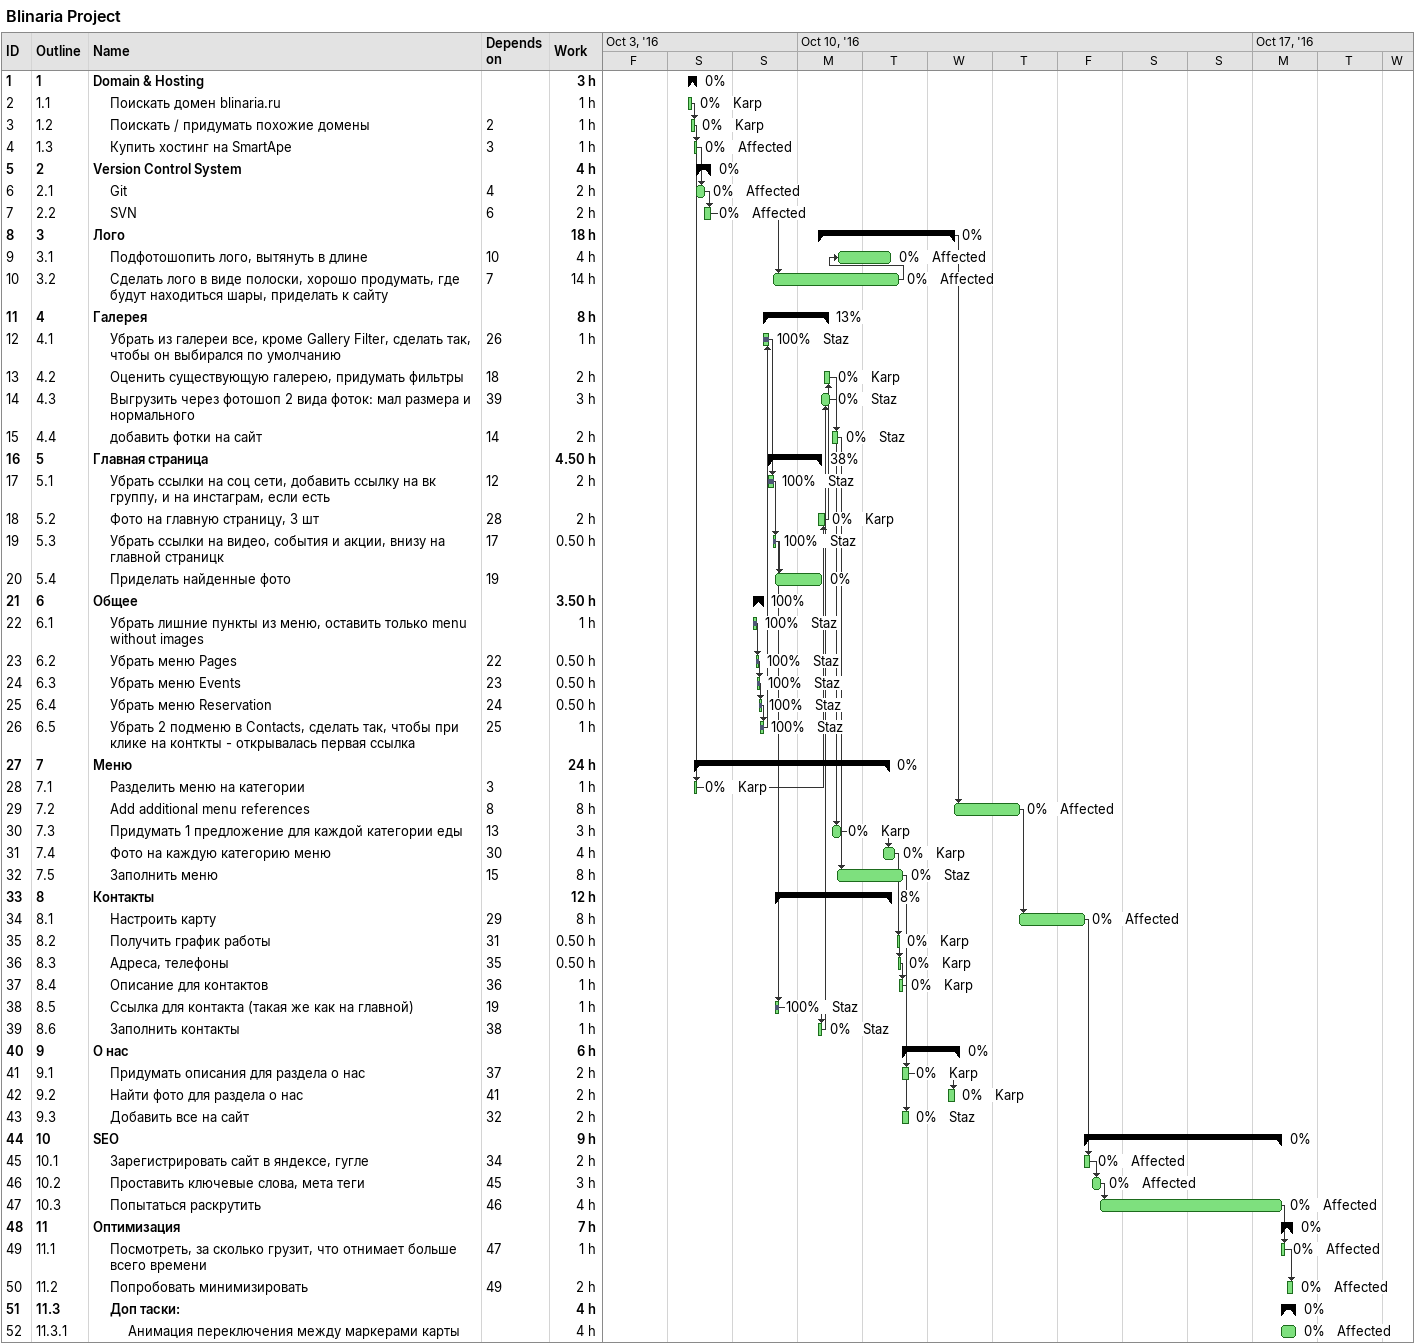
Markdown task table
Blinaria Project

| ID | WBS | Task | Start | Finish | Predecessors | Resources | % complete | Work (h) |
|---|---|---|---|---|---|---|---|---|
| 1 | 1 | **Domain & Hosting** | 2016-10-08 | 2016-10-08 |  |  | 0 | 3 |
| 2 | 1.1 | Поискать домен blinaria.ru | 2016-10-08 | 2016-10-08 |  | Karp | 0 | 1 |
| 3 | 1.2 | Поискать / придумать похожие домены | 2016-10-08 | 2016-10-08 | 2 | Karp | 0 | 1 |
| 4 | 1.3 | Купить хостинг на SmartApe | 2016-10-08 | 2016-10-08 | 3 | Affected | 0 | 1 |
| 5 | 2 | **Version Control System** | 2016-10-08 | 2016-10-08 |  |  | 0 | 4 |
| 6 | 2.1 | Git | 2016-10-08 | 2016-10-08 | 4 | Affected | 0 | 2 |
| 7 | 2.2 | SVN | 2016-10-08 | 2016-10-08 | 6 | Affected | 0 | 2 |
| 8 | 3 | **Лого** | 2016-10-10 | 2016-10-12 |  |  | 0 | 18 |
| 9 | 3.1 | Подфотошопить лого, вытянуть в длине | 2016-10-10 | 2016-10-11 | 10 | Affected | 0 | 4 |
| 10 | 3.2 | Сделать лого в виде полоски, хорошо продумать, где будут находиться шары, приделать к сайту | 2016-10-09 | 2016-10-11 | 7 | Affected | 0 | 14 |
| 11 | 4 | **Галерея** | 2016-10-09 | 2016-10-10 |  |  | 13 | 8 |
| 12 | 4.1 | Убрать из галереи все, кроме Gallery Filter, сделать так, чтобы он выбирался по умолчанию | 2016-10-09 | 2016-10-09 | 26 | Staz | 100 | 1 |
| 13 | 4.2 | Оценить существующую галерею, придумать фильтры | 2016-10-10 | 2016-10-10 | 18 | Karp | 0 | 2 |
| 14 | 4.3 | Выгрузить через фотошоп 2 вида фоток: мал размера и нормального | 2016-10-10 | 2016-10-10 | 39 | Staz | 0 | 3 |
| 15 | 4.4 | добавить фотки на сайт | 2016-10-10 | 2016-10-10 | 14 | Staz | 0 | 2 |
| 16 | 5 | **Главная страница** | 2016-10-09 | 2016-10-10 |  |  | 38 | 4.50 |
| 17 | 5.1 | Убрать ссылки на соц сети, добавить ссылку на вк группу, и на инстаграм, если есть | 2016-10-09 | 2016-10-09 | 12 | Staz | 100 | 2 |
| 18 | 5.2 | Фото на главную страницу, 3 шт | 2016-10-10 | 2016-10-10 | 28 | Karp | 0 | 2 |
| 19 | 5.3 | Убрать ссылки на видео, события и акции, внизу на главной страницк | 2016-10-09 | 2016-10-09 | 17 | Staz | 100 | 0.50 |
| 20 | 5.4 | Приделать найденные фото | 2016-10-09 | 2016-10-10 | 19 |  | 0 |  |
| 21 | 6 | **Общее** | 2016-10-09 | 2016-10-09 |  |  | 100 | 3.50 |
| 22 | 6.1 | Убрать лишние пункты из меню, оставить только menu without images | 2016-10-09 | 2016-10-09 |  | Staz | 100 | 1 |
| 23 | 6.2 | Убрать меню Pages | 2016-10-09 | 2016-10-09 | 22 | Staz | 100 | 0.50 |
| 24 | 6.3 | Убрать меню Events | 2016-10-09 | 2016-10-09 | 23 | Staz | 100 | 0.50 |
| 25 | 6.4 | Убрать меню Reservation | 2016-10-09 | 2016-10-09 | 24 | Staz | 100 | 0.50 |
| 26 | 6.5 | Убрать 2 подменю в Contacts, сделать так, чтобы при клике на конткты - открывалась первая ссылка | 2016-10-09 | 2016-10-09 | 25 | Staz | 100 | 1 |
| 27 | 7 | **Меню** | 2016-10-08 | 2016-10-11 |  |  | 0 | 24 |
| 28 | 7.1 | Разделить меню на категории | 2016-10-08 | 2016-10-08 | 3 | Karp | 0 | 1 |
| 29 | 7.2 | Add additional menu references | 2016-10-12 | 2016-10-13 | 8 | Affected | 0 | 8 |
| 30 | 7.3 | Придумать 1 предложение для каждой категории еды | 2016-10-10 | 2016-10-10 | 13 | Karp | 0 | 3 |
| 31 | 7.4 | Фото на каждую категорию меню | 2016-10-11 | 2016-10-11 | 30 | Karp | 0 | 4 |
| 32 | 7.5 | Заполнить меню | 2016-10-10 | 2016-10-11 | 15 | Staz | 0 | 8 |
| 33 | 8 | **Контакты** | 2016-10-09 | 2016-10-11 |  |  | 8 | 12 |
| 34 | 8.1 | Настроить карту | 2016-10-13 | 2016-10-14 | 29 | Affected | 0 | 8 |
| 35 | 8.2 | Получить график работы | 2016-10-11 | 2016-10-11 | 31 | Karp | 0 | 0.50 |
| 36 | 8.3 | Адреса, телефоны | 2016-10-11 | 2016-10-11 | 35 | Karp | 0 | 0.50 |
| 37 | 8.4 | Описание для контактов | 2016-10-11 | 2016-10-11 | 36 | Karp | 0 | 1 |
| 38 | 8.5 | Ссылка для контакта (такая же как на главной) | 2016-10-09 | 2016-10-09 | 19 | Staz | 100 | 1 |
| 39 | 8.6 | Заполнить контакты | 2016-10-10 | 2016-10-10 | 38 | Staz | 0 | 1 |
| 40 | 9 | **О нас** | 2016-10-11 | 2016-10-12 |  |  | 0 | 6 |
| 41 | 9.1 | Придумать описания для раздела о нас | 2016-10-11 | 2016-10-11 | 37 | Karp | 0 | 2 |
| 42 | 9.2 | Найти фото для раздела о нас | 2016-10-12 | 2016-10-12 | 41 | Karp | 0 | 2 |
| 43 | 9.3 | Добавить все на сайт | 2016-10-11 | 2016-10-11 | 32 | Staz | 0 | 2 |
| 44 | 10 | **SEO** | 2016-10-14 | 2016-10-17 |  |  | 0 | 9 |
| 45 | 10.1 | Зарегистрировать сайт в яндексе, гугле | 2016-10-14 | 2016-10-14 | 34 | Affected | 0 | 2 |
| 46 | 10.2 | Проставить ключевые слова, мета теги | 2016-10-14 | 2016-10-14 | 45 | Affected | 0 | 3 |
| 47 | 10.3 | Попытаться раскрутить | 2016-10-14 | 2016-10-17 | 46 | Affected | 0 | 4 |
| 48 | 11 | **Оптимизация** | 2016-10-17 | 2016-10-17 |  |  | 0 | 7 |
| 49 | 11.1 | Посмотреть, за сколько грузит, что отнимает больше всего времени | 2016-10-17 | 2016-10-17 | 47 | Affected | 0 | 1 |
| 50 | 11.2 | Попробовать минимизировать | 2016-10-17 | 2016-10-17 | 49 | Affected | 0 | 2 |
| 51 | 11.3 | **Доп таски:** | 2016-10-17 | 2016-10-17 |  |  | 0 | 4 |
| 52 | 11.3.1 | Анимация переключения между маркерами карты | 2016-10-17 | 2016-10-17 |  | Affected | 0 | 4 |
